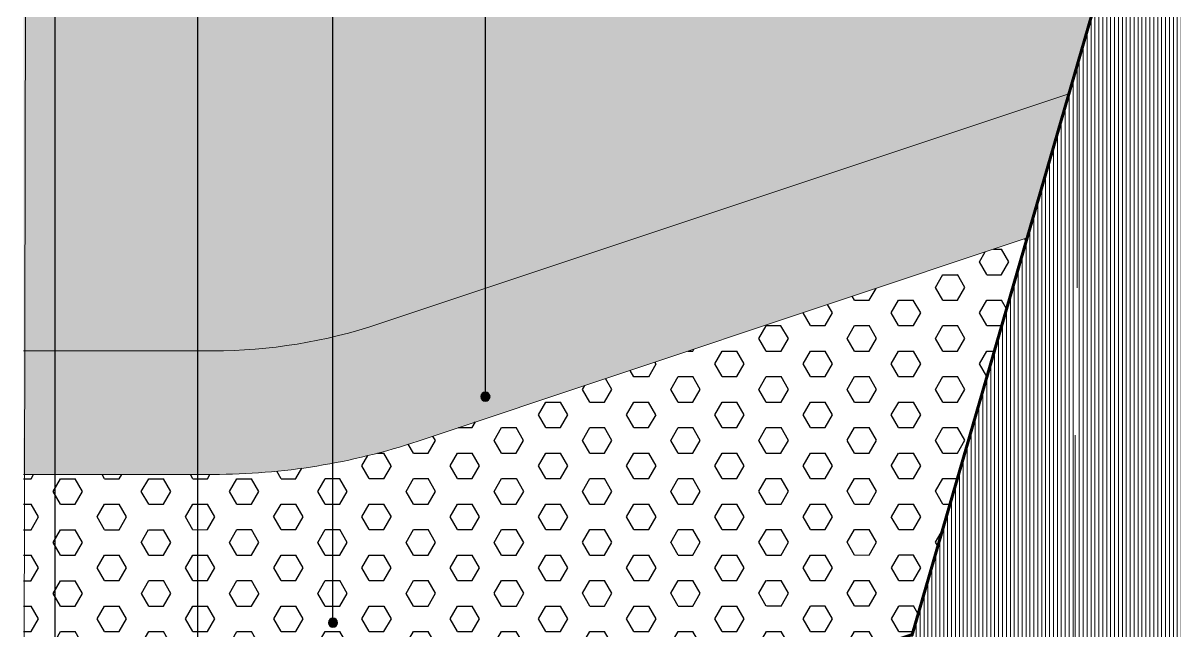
# Model space of a CAD drawing. Header units: metres. Extents: x -325 to 301, y -147 to 149.
# Drawn here: x 15.601 to 17.467, y 30.186 to 31.17 of the extents above; entities that cross this region are included whole.
import ezdxf

# ---------------------------------------------------------------- set-up
doc = ezdxf.new("R2010")
doc.units = ezdxf.units.M
doc.linetypes.add('ACAD_ISO03W100', pattern=[30, 12, -18])
doc.layers.add('-AUX-TWQ', color=1, linetype='Continuous', plot=False)
doc.layers.add('0-TX-1_25', color=7, linetype='Continuous', true_color=0x3f4f7f)
for name, color, linetype in [('02-L-Geotextile', 32, 'Continuous'), ('10-DET-encoixinat', 37, 'Continuous'), ('10-DET_TERRENY_sol estructural', 251, 'Continuous')]:
    doc.layers.add(name, color=color, linetype=linetype)
for name, color, linetype, lineweight in [('1-CM', 7, 'Continuous', 0), ('2-L-secció', 1, 'Continuous', 0), ('3-TR Seleccionat', 44, 'Continuous', 0)]:
    doc.layers.add(name, color=color, linetype=linetype, lineweight=lineweight)

# ---------------------------------------------------------------- blocks, each defined once
blk = doc.blocks.new('POINT')
at = {"layer": '0-TX-1_25'}
h = blk.add_hatch(dxfattribs=at)
h.set_pattern_fill('ANGLE', color=256)
h.set_pattern_definition([(0, (-83.74681484067048, -12.72584030761209), (0, 6.985), [5.08, -1.905]), (90, (-83.74681484067048, -12.72584030761209), (-6.985, 4.277078946022131e-16), [5.08, -1.905])])
edge = h.paths.add_edge_path()
edge.add_arc((0, 0), 0.0075, 0, 360)
h = blk.add_hatch(color=256, dxfattribs=at)
h.dxf.hatch_style = 1
edge = h.paths.add_edge_path()
edge.add_arc((0, 0), 0.0075, 0, 360)
blk.add_circle((0, 0), 0.0075, dxfattribs=at)

msp = doc.modelspace()

# ---------------------------------------------------------------- hatches: boundary and pattern name
at = {"layer": '10-DET-encoixinat'}
h = msp.add_hatch(dxfattribs=at)
h.set_pattern_fill('CROSS', color=256, scale=0.04999999999999997, angle=91.66889548920817)
h.set_pattern_definition([(135.910817346098, (6.785408189389369, 27.06944331847165), (-0.01767543594103214, -0.000281005861983161), [0.006249999999999993, -0.01874999999999998]), (225.9108173460979, (6.785337936467936, 27.07386217656579), (0.000281005861983161, -0.01767543594103215), [0.006249999999999993, -0.01874999999999998])])
edge = h.paths.add_edge_path()
edge.add_line((15.60217306492196, 30.63969623082351), (15.60255596775374, 31.19236219539123))
edge.add_line((15.60255596775374, 31.19236219539123), (15.90887584050502, 31.1996212689502))
edge.add_arc((15.8572620003722, 31.5806167963586), 0.3844757214681614, 277.7149486701938, 289.8688040648013)
edge.add_line((15.98793281779936, 31.2190276401725), (17.29501991511639, 31.68822133884799))
edge.add_line((17.29501991511639, 31.68822133884799), (17.40612434797097, 31.68822133884799))
edge.add_line((17.40612434797097, 31.68822133884799), (17.40612434797097, 31.43937306702145))
edge.add_line((17.40612434797097, 31.43937306702145), (17.29487571365217, 31.0557177005859))
edge.add_line((17.29487571365217, 31.0557177005859), (16.17766956141861, 30.68331546711421))
edge.add_arc((15.90887584183413, 31.48969622816942), 0.8499999973459114, 269.9999996592993, 288.43495730021823, ccw=False)
edge.add_line((15.90887583677973, 30.63969623082351), (15.60217306492196, 30.63969623082351))
at = {"layer": '10-DET_TERRENY_sol estructural'}
h = msp.add_hatch(dxfattribs=at)
h.set_pattern_fill('AR-SAND', color=256, scale=0.0003999999999999999, angle=-43.73425226980012)
h.set_pattern_definition([(289.3122183400753, (15.31191084520843, 22.67590678128447), (0.01879822796445405, -0.005502431136980967), [0, -0.01544319999999998, 0, -0.01727199999999996, 0, -0.01650999999999996]), (259.3122183400753, (15.31191084520843, 22.67590678128447), (0.02162803163196305, -0.02603235100308087), [0, -0.0083312, 0, -0.0139192, 0, -0.005333999999999999]), (219.3122183400753, (15.31581150075372, 22.68777922418933), (-0.00982115641062363, -0.03007687615438255), [0, -0.005079999999999999, 0, -0.018288, 0, -0.023876]), (209.3122183400753, (15.31581150075372, 22.68777922418933), (-0.00106156736975184, -0.03179966316751606), [0, -0.002539999999999995, 0, -0.01198879999999998, 0, -0.01371599999999998])])
edge = h.paths.add_edge_path()
edge.add_line((15.60203449918545, 30.43969623063725), (15.60217306492196, 30.63969623082352))
edge.add_line((15.60217306492196, 30.63969623082352), (15.90887584162414, 30.63969623082351))
edge.add_arc((15.90887584162414, 31.48969622995274), 0.8499999991292313, 270.0000000000002, 288.4349572581711)
edge.add_line((16.17766956118079, 30.68331546700846), (17.29487571365217, 31.0557177005859))
edge.add_line((17.29487571365217, 31.0557177005859), (17.2272036549403, 30.82234181564558))
edge.add_line((17.2272036549403, 30.82234181564558), (16.24091514074171, 30.49357881643714))
edge.add_arc((15.90887584039139, 31.48969622924385), 1.049999998606609, 270.0000000000026, 288.4349572479327, ccw=False)
edge.add_line((15.90887584039144, 30.43969623063725), (15.60203449918545, 30.43969623063725))
h = msp.add_hatch(dxfattribs=at)
h.set_pattern_fill('HEX', color=256, scale=0.007499999999999998, angle=0.01077754753281205)
h.set_pattern_definition([(0.01077754753281207, (-1.828832905163811, -30.69484686443045), (-7.75823503618998e-06, 0.04124445913582366), [0.02381249999999997, -0.04762499999999993]), (120.0107775475328, (-1.828832905163811, -30.69484686443045), (-0.03571487025945437, -0.02062894839654169), [0.02381249999999999, -0.04762499999999999]), (60.01077754753281, (-1.80502040558509, -30.69484238521137), (-0.03572262849449056, 0.02061551073928196), [0.02381249999999997, -0.04762499999999993])])
edge = h.paths.add_edge_path()
edge.add_arc((15.71355583778649, 29.98968802829251), 0.09999999999943927, -89.26613449962872, 269.26613445640015, ccw=False)
edge.add_line((15.71483663969046, 29.88969623089707), (15.90887584143635, 29.88969623082351))
edge.add_arc((15.90887584190219, 31.48969622657513), 1.599999995751624, 269.9999999833186, 288.4349572808629)
edge.add_line((16.41484049025543, 29.97180302841461), (17.04110549331346, 30.1805581314762))
edge.add_line((17.04110549331346, 30.1805581314762), (17.2272036549403, 30.82234181564558))
edge.add_line((17.2272036549403, 30.82234181564558), (16.24091514365132, 30.49357881740701))
edge.add_arc((15.908875843159, 31.48969623126768), 1.049999999651384, 269.9999999994978, 288.43495723709697, ccw=False)
edge.add_line((15.9088758431498, 30.4396962316163), (15.60203449918595, 30.43969623135983))
edge.add_line((15.60203449918595, 30.43969623135983), (15.60165344341061, 29.88969623093998))
edge.add_line((15.60165344341061, 29.88969623093998), (15.71227503580708, 29.88969623089803))
at = {"layer": '3-TR Seleccionat'}
h = msp.add_hatch(dxfattribs=at)
h.set_pattern_fill('ANSI31', color=256, scale=0.002, angle=225, style=0)
h.set_pattern_definition([(270, (15.29228259842794, 32.35313868866336), (0.006349999999999999, -1.734723475976807e-18), [])])
h.paths.add_polyline_path([(17.34618288052792, 31.23265713026086), (17.31161868645694, 31.11345801718365), (17.29390078874614, 29.41999127463368), (18.60262188498443, 29.41999127463367), (18.60274281947963, 31.23822127539952)])
h = msp.add_hatch(dxfattribs=at)
h.set_pattern_fill('ANSI31', color=256, scale=0.002, angle=225, style=0)
h.set_pattern_definition([(270, (-0.7450857280199621, -30.63198521948386), (0.00635, -4.336808689942018e-19), [])])
edge = h.paths.add_edge_path()
edge.add_line((17.31161868645694, 31.11345801718365), (17.04110549331346, 30.1805581314762))
edge.add_line((17.04110549331346, 30.1805581314762), (16.41484049034621, 29.97180302808095))
edge.add_arc((15.90887584057563, 31.48969622963267), 1.599999999417001, 269.9999997275105, 288.43495729061084, ccw=False)
edge.add_line((15.90887583296629, 29.88969623021567), (15.60165344341015, 29.88969623028679))
edge.add_line((15.60165344341015, 29.88969623028679), (15.60132801697979, 29.41998930439393))
edge.add_line((15.60132801697979, 29.41998930439393), (17.29498825014885, 29.41998930321109))
edge.add_line((17.29498825014885, 29.41998930321109), (17.31161868645694, 31.11345801718365))

# ---------------------------------------------------------------- linework, layer by layer
at = {"layer": '-AUX-TWQ'}
for radius in [2.730217833058457, 2.619877944151057]:
    msp.add_circle((17.20153291194234, 30.80555171515665), radius, dxfattribs=at)
at = {"layer": '0-TX-1_25'}
msp.add_line((15.65349453174339, 29.99214050098356), (15.65349453169699, 32.61967241967972), dxfattribs=at)
for points in [[(15.88435336930033, 29.88974824174409), (15.88417896625166, 32.61967241970017)], [(16.10320835665262, 30.19976177410256), (16.10320835712282, 32.61967241968142)], [(16.34997368251262, 30.56556046166491), (16.34997368345467, 32.61967241968142)]]:
    msp.add_lwpolyline(points, dxfattribs=at)
at = {"layer": '02-L-Geotextile', "linetype": 'ACAD_ISO03W100', "ltscale": 0.002, "const_width": 0.005}
msp.add_lwpolyline([(15.60241071056141, 29.89040158571137), (15.90887583305444, 29.88969623035785, 0.08061161001945526), (16.41484049081187, 29.97180302831378), (17.04110549331346, 30.1805581314762), (17.40612434797097, 31.43937306702145), (17.4062420962369, 31.68822128220136)], format="xyb", dxfattribs=at)
at = {"layer": '1-CM'}
msp.add_lwpolyline([(17.34779631696588, 31.23822127539952), (17.04110549331346, 30.1805581314762)], dxfattribs=at)
for points in [[(17.29487571365217, 31.0557177005859), (16.17766956125702, 30.68331546703387, -0.08061161003544633), (15.90887583724539, 30.63969623082351), (15.60217306492196, 30.63969623082351)], [(17.2272036549403, 30.82234181564558), (16.24091514225434, 30.49357881694134, -0.08061161002968152), (15.90887583631407, 30.43969623063725), (15.60203449918545, 30.43969623063725)]]:
    msp.add_lwpolyline(points, format="xyb", dxfattribs=at)
at = {"layer": '2-L-secció'}
msp.add_line((15.60550655403491, 31.23549387796418), (15.60132801697962, 29.41998930414241), dxfattribs=at)

# ---------------------------------------------------------------- block references
at = {"layer": '0-TX-1_25', "xscale": -1}
for p in [(16.34997368251262, 30.56556046166491), (16.10320835665262, 30.19976177410256)]:
    msp.add_blockref('POINT', p, dxfattribs=at)

doc.saveas('drawing.dxf')
